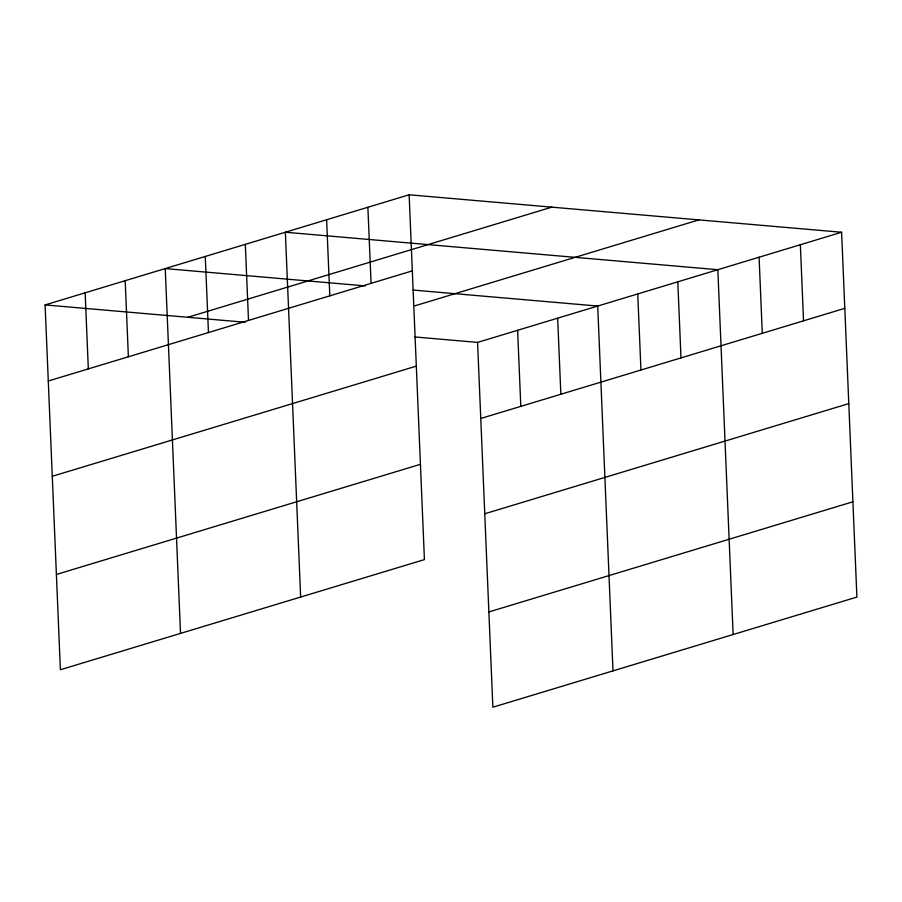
<?xml version="1.0" encoding="UTF-8"?>
<svg xmlns="http://www.w3.org/2000/svg" width="902" height="902" viewBox="0 0 902 902"><rect width="100%" height="100%" fill="white"/><g stroke="black" fill="none" stroke-linecap="round" stroke-linejoin="round"><path stroke-width="1.35" d="M409.136 194.787L424.425 559.601L60.389 669.746L45.1 304.921L409.136 194.787L841.611 232.254L856.9 597.079L492.864 707.213L477.575 342.399L841.611 232.254M187.819 317.29L551.855 207.144M48.291 381.005L412.327 270.871M414.943 305.801L698.892 219.885M52.282 476.29L416.318 366.144M480.766 418.483L844.802 308.337M56.398 574.461L420.433 464.316M484.757 513.768L848.793 403.622M488.873 611.939L852.909 501.794M365.366 285.923L165.235 268.582L180.524 633.396M412.981 290.049L597.71 306.049L612.999 670.874M45.1 304.921L245.231 322.262M414.616 336.942L477.575 342.399M800.356 244.735L803.535 320.819M759.089 257.217L762.28 333.3M733.123 634.523L717.834 269.709L285.359 232.231L300.659 597.045M677.797 281.819L680.987 357.902M637.748 293.939L640.939 370.023M557.662 318.169L560.852 394.253M517.613 330.279L520.804 406.362M367.881 207.268L371.072 283.352M326.625 219.75L329.805 295.833M245.321 244.352L248.512 320.424M205.273 256.461L208.463 332.545M125.186 280.691L128.377 356.775M85.149 292.812L88.328 368.895"/></g></svg>
